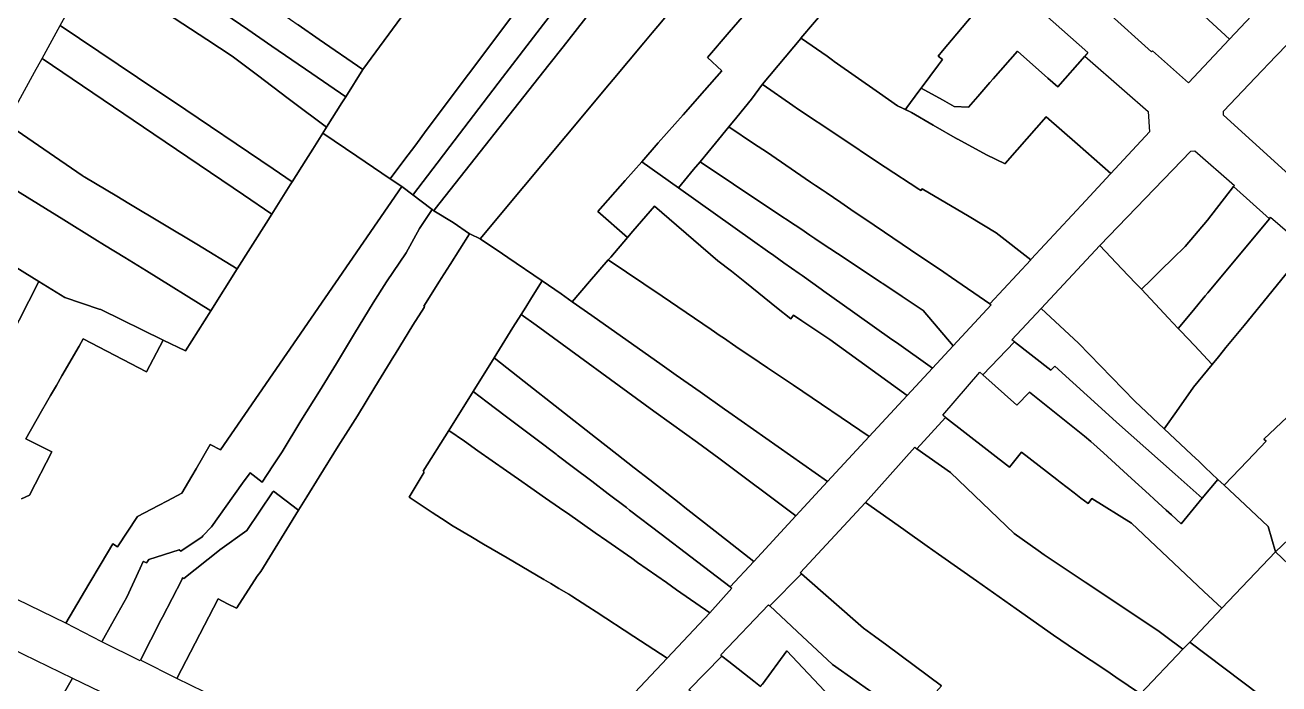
# Model space of a CAD drawing. Header units: metres. Extents: x 3 to 1005126, y 39 to 4383651.
# Drawn here: x 490497.1 to 490633.2, y 4371425.3 to 4371496.8 of the extents above; entities that cross this region are included whole.
import ezdxf

# ---------------------------------------------------------------- set-up
doc = ezdxf.new("R2010")
doc.units = ezdxf.units.M
doc.header["$MEASUREMENT"] = 0
doc.layers.add('TM_Llucmajor', color=7, linetype='Continuous')

msp = doc.modelspace()

# ---------------------------------------------------------------- linework, layer by layer
at = {"layer": 'TM_Llucmajor', "linetype": 'Continuous', "flags": 128}
for points in [[(490630.26, 4371497.86), (490627.86, 4371495.31), (490622.44, 4371500.33), (490623.11, 4371501.06), (490620.03, 4371503.77), (490617.55, 4371505.95), (490614.81, 4371508.38), (490613.01, 4371509.97), (490613.41, 4371510.42), (490614.55, 4371511.73), (490616.25, 4371513.67), (490617.47, 4371512.6), (490618.44, 4371511.75), (490619.59, 4371510.74), (490621.29, 4371509.25), (490621.57, 4371509), (490624.43, 4371506.49), (490628.15, 4371503.22), (490626.43, 4371501.4), (490630.26, 4371497.86)], [(490518.54, 4371498.22), (490518.18, 4371498.47), (490506.28, 4371506.64), (490508.15, 4371509.94), (490508.51, 4371509.69), (490514.49, 4371505.48), (490516.96, 4371503.74), (490517.15, 4371503.6), (490518.43, 4371502.7), (490519.77, 4371501.76), (490520.31, 4371501.38), (490520.94, 4371500.94), (490523.42, 4371499.19), (490525.06, 4371498.04), (490526.73, 4371496.87), (490529, 4371495.27), (490533.73, 4371492), (490531.88, 4371489.06), (490528.19, 4371491.59), (490523.87, 4371494.56), (490521.24, 4371496.37), (490520.46, 4371496.9), (490518.54, 4371498.22)], [(490612.35, 4371500.29), (490608, 4371504.24), (490609.77, 4371506.26), (490611.59, 4371508.35), (490613.01, 4371509.97), (490614.81, 4371508.38), (490617.55, 4371505.95), (490620.03, 4371503.77), (490623.11, 4371501.06), (490622.44, 4371500.33), (490627.86, 4371495.31), (490623.41, 4371490.57), (490619.49, 4371494.04), (490619.39, 4371493.92), (490614.64, 4371498.22), (490612.35, 4371500.29)], [(490516.79, 4371495.28), (490504.47, 4371503.35), (490506.28, 4371506.64), (490518.18, 4371498.47), (490518.54, 4371498.22), (490520.46, 4371496.9), (490521.24, 4371496.37), (490523.87, 4371494.56), (490528.19, 4371491.59), (490531.88, 4371489.06), (490531.47, 4371488.41), (490529.79, 4371485.74), (490526.05, 4371488.56), (490525.62, 4371488.88), (490522.31, 4371491.39), (490519.55, 4371493.47), (490516.79, 4371495.28)], [(490512.76, 4371488.8), (490509.27, 4371491.15), (490500.88, 4371496.81), (490504.47, 4371503.35), (490516.79, 4371495.28), (490519.55, 4371493.47), (490522.31, 4371491.39), (490525.62, 4371488.88), (490526.05, 4371488.56), (490529.79, 4371485.74), (490529.38, 4371485.09), (490528.3, 4371483.38), (490527.53, 4371482.16), (490526.06, 4371479.83), (490524, 4371481.22), (490513.16, 4371488.53), (490512.76, 4371488.8)], [(490596.68, 4371488.72), (490594.36, 4371490), (490596.26, 4371492.52), (490596.69, 4371493.09), (490596.23, 4371493.46), (490596.71, 4371494.03), (490600.37, 4371498.41), (490603.67, 4371501.69), (490612.46, 4371493.85), (490612.16, 4371493.48), (490609.22, 4371490.13), (490608.15, 4371491.07), (490604.82, 4371493.99), (490602.19, 4371490.99), (490601.84, 4371490.6), (490600.52, 4371489.09), (490599.5, 4371487.92), (490597.97, 4371488.01), (490596.68, 4371488.72)], [(490511.05, 4371485), (490498.91, 4371493.22), (490500.88, 4371496.81), (490509.27, 4371491.15), (490512.76, 4371488.8), (490513.16, 4371488.53), (490524, 4371481.22), (490526.06, 4371479.83), (490525.84, 4371479.48), (490523.84, 4371476.32), (490520.76, 4371478.42), (490519.66, 4371479.17), (490511.05, 4371485)], [(490581.37, 4371495.38), (490584.15, 4371493.45), (490584.76, 4371493.02), (490584.93, 4371492.9), (490589.84, 4371489.45), (490591.8, 4371488.09), (490593.33, 4371487.35), (490595.69, 4371485.99), (490598.32, 4371484.47), (490598.34, 4371484.45), (490601.48, 4371482.76), (490603.49, 4371481.79), (490603.51, 4371481.82), (490604.81, 4371483.3), (490607.94, 4371486.89), (490611.37, 4371483.9), (490614.99, 4371480.74), (490614.9, 4371480.64), (490612.26, 4371477.8), (490606.33, 4371471.41), (490606.27, 4371471.35), (490602.52, 4371474.28), (490599.59, 4371476.05), (490594.5, 4371479.05), (490594.35, 4371478.87), (490594.13, 4371479.02), (490590.47, 4371481.4), (490590.17, 4371481.6), (490585.21, 4371484.93), (490581.04, 4371487.67), (490580.43, 4371488.1), (490577.23, 4371490.35), (490577.14, 4371490.41), (490581.29, 4371495.4), (490581.31, 4371495.43), (490581.37, 4371495.38)], [(490592.82, 4371487.9), (490594.11, 4371489.66), (490594.36, 4371490), (490596.68, 4371488.72), (490597.97, 4371488.01), (490599.5, 4371487.92), (490600.52, 4371489.09), (490601.84, 4371490.6), (490602.19, 4371490.99), (490604.82, 4371493.99), (490608.15, 4371491.07), (490609.22, 4371490.13), (490612.16, 4371493.48), (490616.47, 4371489.71), (490619.03, 4371487.47), (490619.17, 4371485.24), (490614.99, 4371480.74), (490611.37, 4371483.9), (490607.94, 4371486.89), (490604.81, 4371483.3), (490603.51, 4371481.82), (490603.49, 4371481.79), (490601.48, 4371482.76), (490598.34, 4371484.45), (490598.32, 4371484.47), (490595.69, 4371485.99), (490593.33, 4371487.35), (490592.66, 4371487.68), (490592.82, 4371487.9)], [(490640.23, 4371481.4), (490637.04, 4371478.11), (490627.21, 4371487.07), (490627.21, 4371487.5), (490630.7, 4371491.16), (490632.91, 4371493.46), (490634.2, 4371494.82), (490637.51, 4371491.82), (490638.26, 4371491.14), (490639.51, 4371490), (490638.66, 4371488.88), (490638.38, 4371488.52), (490636.38, 4371485.92), (490637.85, 4371484.56), (490639.32, 4371483.21), (490638.87, 4371482.75), (490640.23, 4371481.4)], [(490507.02, 4371478.25), (490503.55, 4371480.34), (490503.48, 4371480.38), (490503.27, 4371480.52), (490499.09, 4371483.37), (490495.02, 4371486.15), (490498.09, 4371491.74), (490498.91, 4371493.22), (490511.05, 4371485), (490519.66, 4371479.17), (490520.76, 4371478.42), (490523.84, 4371476.32), (490523.23, 4371475.34), (490520.1, 4371470.38), (490515.69, 4371473.04), (490508.33, 4371477.46), (490507.02, 4371478.25)], [(490575.95, 4371488.79), (490577.14, 4371490.41), (490577.23, 4371490.35), (490580.43, 4371488.1), (490581.04, 4371487.67), (490585.21, 4371484.93), (490590.17, 4371481.6), (490590.47, 4371481.4), (490594.13, 4371479.02), (490594.35, 4371478.87), (490594.5, 4371479.05), (490599.59, 4371476.05), (490602.52, 4371474.28), (490606.27, 4371471.35), (490601.85, 4371466.59), (490597.67, 4371469.42), (490596.82, 4371470), (490593.22, 4371472.45), (490590.4, 4371474.35), (490589.27, 4371475.12), (490586.75, 4371476.83), (490585.66, 4371477.57), (490584.07, 4371478.65), (490583.62, 4371478.95), (490582.9, 4371479.44), (490582.37, 4371479.8), (490577.56, 4371483.06), (490576.29, 4371483.92), (490573.5, 4371485.81), (490574.34, 4371486.84), (490575.95, 4371488.79)], [(490504.63, 4371473.61), (490501.27, 4371475.68), (490496.53, 4371478.61), (490492.31, 4371481.22), (490495.02, 4371486.15), (490499.09, 4371483.37), (490503.27, 4371480.52), (490503.48, 4371480.38), (490503.55, 4371480.34), (490507.02, 4371478.25), (490508.33, 4371477.46), (490515.69, 4371473.04), (490520.1, 4371470.38), (490517.23, 4371465.82), (490510.23, 4371470.15), (490507.9, 4371471.59), (490505.68, 4371472.96), (490504.63, 4371473.61)], [(490574, 4371479.57), (490570.36, 4371481.99), (490572.03, 4371484.02), (490573.5, 4371485.81), (490576.29, 4371483.92), (490577.56, 4371483.06), (490582.37, 4371479.8), (490582.9, 4371479.44), (490583.62, 4371478.95), (490584.07, 4371478.65), (490585.66, 4371477.57), (490586.75, 4371476.83), (490589.27, 4371475.12), (490590.4, 4371474.35), (490593.22, 4371472.45), (490596.82, 4371470), (490597.67, 4371469.42), (490601.85, 4371466.59), (490601.97, 4371466.48), (490597.86, 4371462.01), (490594.58, 4371465.86), (490592.31, 4371467.37), (490590.2, 4371468.77), (490590.08, 4371468.85), (490586.22, 4371471.42), (490583.53, 4371473.21), (490582.84, 4371473.67), (490582.29, 4371474.04), (490581.29, 4371474.71), (490580.7, 4371475.1), (490578.49, 4371476.58), (490574, 4371479.57)], [(490616.17, 4371470.39), (490613.79, 4371472.91), (490623.67, 4371483.16), (490624.09, 4371483.18), (490628.39, 4371479.41), (490628.31, 4371479.32), (490625.47, 4371475.66), (490623.03, 4371472.8), (490621.71, 4371471.5), (490620.4, 4371470.22), (490619.31, 4371469.15), (490618.29, 4371468.15), (490617.65, 4371468.82), (490616.17, 4371470.39)], [(490562.49, 4371473.79), (490559.25, 4371476.59), (490562.21, 4371479.95), (490564.02, 4371482), (490568.02, 4371479.16), (490576.05, 4371473.46), (490577.68, 4371472.31), (490578.37, 4371471.82), (490579.47, 4371471.04), (490581.13, 4371469.86), (490581.44, 4371469.64), (490583.53, 4371468.16), (490583.81, 4371467.96), (490586.91, 4371465.76), (490587.43, 4371465.39), (490591.2, 4371462.71), (490591.68, 4371462.37), (490595.61, 4371459.58), (490592.85, 4371456.61), (490588.64, 4371459.67), (490584.47, 4371462.7), (490584.35, 4371462.79), (490581.43, 4371464.73), (490580.51, 4371465.34), (490580.22, 4371464.95), (490578.67, 4371466.19), (490576.75, 4371467.73), (490575.23, 4371468.96), (490573.78, 4371470.12), (490572.3, 4371471.25), (490567.02, 4371475.8), (490565.42, 4371477.18), (490563.07, 4371474.46), (490562.49, 4371473.79)], [(490576.05, 4371473.46), (490568.02, 4371479.16), (490569.66, 4371481.15), (490570.36, 4371481.99), (490574, 4371479.57), (490578.49, 4371476.58), (490580.7, 4371475.1), (490581.29, 4371474.71), (490582.29, 4371474.04), (490582.84, 4371473.67), (490583.53, 4371473.21), (490586.22, 4371471.42), (490590.08, 4371468.85), (490590.2, 4371468.77), (490592.31, 4371467.37), (490594.58, 4371465.86), (490597.86, 4371462.01), (490595.61, 4371459.58), (490591.68, 4371462.37), (490591.2, 4371462.71), (490587.43, 4371465.39), (490586.91, 4371465.76), (490583.81, 4371467.96), (490583.53, 4371468.16), (490581.44, 4371469.64), (490581.13, 4371469.86), (490579.47, 4371471.04), (490578.37, 4371471.82), (490577.68, 4371472.31), (490576.05, 4371473.46)], [(490491.12, 4371473.65), (490488.91, 4371475.03), (490492.31, 4371481.22), (490496.53, 4371478.61), (490501.27, 4371475.68), (490504.63, 4371473.61), (490505.68, 4371472.96), (490507.9, 4371471.59), (490510.23, 4371470.15), (490517.23, 4371465.82), (490514.48, 4371461.46), (490512.06, 4371462.64), (490505.29, 4371465.95), (490505.11, 4371466.01), (490501.36, 4371467.25), (490498.56, 4371469), (490495.23, 4371471.08), (490493.17, 4371472.37), (490491.12, 4371473.65)], [(490501.49, 4371431.9), (490503.99, 4371436.14), (490505.32, 4371438.38), (490506.57, 4371440.51), (490507.1, 4371440.21), (490509.26, 4371443.48), (490511.55, 4371444.68), (490512.53, 4371445.2), (490514.07, 4371446.01), (490515.16, 4371447.87), (490515.62, 4371448.65), (490517.17, 4371451.3), (490518.29, 4371450.72), (490537.98, 4371479.32), (490541.26, 4371476.81), (490539.9, 4371474.74), (490538.44, 4371472.13), (490536.29, 4371468.97), (490534.86, 4371466.67), (490532.82, 4371463.35), (490530.88, 4371460.11), (490529.03, 4371457.09), (490526.99, 4371453.86), (490524.98, 4371450.49), (490523.95, 4371448.97), (490522.79, 4371447.21), (490521.49, 4371448.21), (490520.68, 4371447.1), (490518.9, 4371444.62), (490517.29, 4371442.38), (490516.36, 4371441.37), (490516.28, 4371441.29), (490513.98, 4371439.72), (490513.79, 4371439.85), (490510.49, 4371438.81), (490510.34, 4371438.6), (490510.23, 4371438.45), (490509.92, 4371438.6), (490509.89, 4371438.61), (490509.54, 4371437.86), (490508.09, 4371434.72), (490506.48, 4371431.83), (490505.43, 4371429.95), (490505.39, 4371429.88), (490501.49, 4371431.9)], [(490620.76, 4371465.53), (490618.29, 4371468.15), (490619.31, 4371469.15), (490620.4, 4371470.22), (490621.71, 4371471.5), (490623.03, 4371472.8), (490625.47, 4371475.66), (490628.31, 4371479.32), (490632.19, 4371475.82), (490629.28, 4371472.3), (490625.51, 4371467.78), (490625.21, 4371467.43), (490624.08, 4371466.06), (490623.4, 4371465.24), (490622.29, 4371463.91), (490621.21, 4371465.05), (490620.76, 4371465.53)], [(490505.43, 4371429.95), (490506.48, 4371431.83), (490508.09, 4371434.72), (490509.54, 4371437.86), (490509.89, 4371438.61), (490509.92, 4371438.6), (490510.23, 4371438.45), (490510.34, 4371438.6), (490510.49, 4371438.81), (490513.79, 4371439.85), (490513.98, 4371439.72), (490516.28, 4371441.29), (490516.36, 4371441.37), (490517.29, 4371442.38), (490518.9, 4371444.62), (490520.68, 4371447.1), (490521.49, 4371448.21), (490522.79, 4371447.21), (490523.95, 4371448.97), (490524.98, 4371450.49), (490526.99, 4371453.86), (490529.03, 4371457.09), (490530.88, 4371460.11), (490532.82, 4371463.35), (490534.86, 4371466.67), (490536.29, 4371468.97), (490538.44, 4371472.13), (490539.9, 4371474.74), (490541.26, 4371476.81), (490541.46, 4371476.69), (490543.53, 4371475.39), (490545.31, 4371474.19), (490543.21, 4371470.85), (490542.24, 4371469.31), (490542.06, 4371469.02), (490540.36, 4371466.34), (490540.45, 4371466.28), (490540.39, 4371466.18), (490539.18, 4371464.25), (490537.25, 4371461.12), (490537.12, 4371460.91), (490535.05, 4371457.53), (490533.15, 4371454.42), (490532.39, 4371453.22), (490531.04, 4371451.11), (490528.99, 4371447.78), (490527.67, 4371445.63), (490526.75, 4371444.18), (490526.65, 4371444.25), (490524.02, 4371446.23), (490523.97, 4371446.15), (490521.14, 4371441.98), (490518.22, 4371439.87), (490518.16, 4371439.83), (490514.29, 4371436.76), (490514.28, 4371436.77), (490514.16, 4371436.82), (490514.06, 4371436.62), (490511.96, 4371432.56), (490511.82, 4371432.29), (490509.59, 4371427.88), (490509.58, 4371427.88), (490509.55, 4371427.82), (490505.39, 4371429.88), (490505.43, 4371429.95)], [(490566.23, 4371467.4), (490560.39, 4371471.36), (490560.66, 4371471.66), (490562.49, 4371473.79), (490563.07, 4371474.46), (490565.42, 4371477.18), (490567.02, 4371475.8), (490572.3, 4371471.25), (490573.78, 4371470.12), (490575.23, 4371468.96), (490576.75, 4371467.73), (490578.67, 4371466.19), (490580.22, 4371464.95), (490580.51, 4371465.34), (490581.43, 4371464.73), (490584.35, 4371462.79), (490584.47, 4371462.7), (490588.64, 4371459.67), (490592.85, 4371456.61), (490588.72, 4371452.17), (490580.51, 4371457.73), (490577.68, 4371459.64), (490576.78, 4371460.25), (490574.26, 4371461.96), (490572.91, 4371462.87), (490572.56, 4371463.11), (490571.55, 4371463.79), (490568.84, 4371465.63), (490566.23, 4371467.4)], [(490622.59, 4371463.59), (490622.29, 4371463.91), (490623.4, 4371465.24), (490624.08, 4371466.06), (490625.21, 4371467.43), (490625.51, 4371467.78), (490629.28, 4371472.3), (490632.19, 4371475.82), (490632.32, 4371475.98), (490636.26, 4371472.57), (490636.06, 4371472.32), (490632.46, 4371467.91), (490629.44, 4371464.22), (490627.48, 4371461.82), (490627.21, 4371461.5), (490626.66, 4371460.82), (490625.99, 4371459.99), (490624.05, 4371462.04), (490622.59, 4371463.59)], [(490615.06, 4371458.61), (490611.48, 4371462.32), (490607.4, 4371466.07), (490613.79, 4371472.91), (490616.17, 4371470.39), (490617.65, 4371468.82), (490618.29, 4371468.15), (490620.76, 4371465.53), (490621.21, 4371465.05), (490622.29, 4371463.91), (490622.59, 4371463.59), (490624.05, 4371462.04), (490625.99, 4371459.99), (490623.96, 4371457.51), (490622.11, 4371454.9), (490620.76, 4371453.02), (490617.57, 4371456.02), (490615.06, 4371458.61)], [(490558.59, 4371465.31), (490556.47, 4371466.8), (490558.37, 4371469.01), (490560.39, 4371471.36), (490566.23, 4371467.4), (490568.84, 4371465.63), (490571.55, 4371463.79), (490572.56, 4371463.11), (490572.91, 4371462.87), (490574.26, 4371461.96), (490576.78, 4371460.25), (490577.68, 4371459.64), (490580.51, 4371457.73), (490588.72, 4371452.17), (490584.2, 4371447.27), (490573.49, 4371454.81), (490573.03, 4371455.14), (490570.37, 4371457.01), (490567.77, 4371458.84), (490567.27, 4371459.2), (490566.23, 4371459.93), (490558.59, 4371465.31)], [(490567.26, 4371453.55), (490565.35, 4371454.94), (490552.57, 4371464.25), (490550.94, 4371465.43), (490551.43, 4371466.21), (490552.06, 4371467.21), (490553.23, 4371469.09), (490555.26, 4371467.66), (490556.47, 4371466.8), (490558.59, 4371465.31), (490566.23, 4371459.93), (490567.27, 4371459.2), (490567.77, 4371458.84), (490570.37, 4371457.01), (490573.03, 4371455.14), (490573.49, 4371454.81), (490584.2, 4371447.27), (490580.78, 4371443.57), (490572.39, 4371449.82), (490570.07, 4371451.51), (490567.26, 4371453.55)], [(490551.24, 4371458.15), (490547.99, 4371460.7), (490550.04, 4371463.99), (490550.94, 4371465.43), (490552.57, 4371464.25), (490565.35, 4371454.94), (490567.26, 4371453.55), (490570.07, 4371451.51), (490572.39, 4371449.82), (490580.78, 4371443.57), (490576.2, 4371438.61), (490572, 4371441.9), (490568.71, 4371444.48), (490568.09, 4371444.96), (490564.89, 4371447.46), (490563.22, 4371448.77), (490561.32, 4371450.26), (490558.99, 4371452.08), (490551.24, 4371458.15)], [(490604.5, 4371462.46), (490604.23, 4371462.68), (490607.4, 4371466.07), (490611.48, 4371462.32), (490615.06, 4371458.61), (490617.57, 4371456.02), (490620.76, 4371453.02), (490623.75, 4371450.2), (490624.55, 4371449.44), (490625.21, 4371448.82), (490626.6, 4371447.52), (490624.9, 4371445.48), (490623.28, 4371446.91), (490621.96, 4371448.08), (490615.59, 4371453.73), (490614.37, 4371454.84), (490608.89, 4371459.82), (490608.47, 4371459.39), (490604.5, 4371462.46)], [(490612.12, 4371452.19), (490606.13, 4371457), (490604.75, 4371455.57), (490601.07, 4371458.86), (490604.5, 4371462.46), (490608.47, 4371459.39), (490608.89, 4371459.82), (490614.37, 4371454.84), (490615.59, 4371453.73), (490621.96, 4371448.08), (490623.28, 4371446.91), (490624.9, 4371445.48), (490622.6, 4371442.69), (490621.55, 4371443.65), (490620.97, 4371444.18), (490619.67, 4371445.37), (490619.12, 4371445.89), (490617.22, 4371447.61), (490614.18, 4371450.39), (490612.81, 4371451.64), (490612.12, 4371452.19)], [(490632.87, 4371439.64), (490632.06, 4371442.39), (490629.55, 4371444.75), (490627.29, 4371446.87), (490629.81, 4371449.53), (490631.83, 4371451.66), (490631.6, 4371451.87), (490634.12, 4371454.28), (490635.58, 4371455.69), (490638.4, 4371452.96), (490640.03, 4371454.43), (490643.96, 4371457.98), (490644.35, 4371457.6), (490647.89, 4371461.5), (490651.21, 4371458.48), (490647.69, 4371454.5), (490642.46, 4371449.04), (490639.47, 4371445.94), (490632.87, 4371439.64)], [(490549.2, 4371454.43), (490547.25, 4371455.91), (490545.72, 4371457.07), (490547.99, 4371460.7), (490551.24, 4371458.15), (490558.99, 4371452.08), (490561.32, 4371450.26), (490563.22, 4371448.77), (490564.89, 4371447.46), (490568.09, 4371444.96), (490568.71, 4371444.48), (490572, 4371441.9), (490576.2, 4371438.61), (490573.64, 4371435.84), (490569.36, 4371439.11), (490566.15, 4371441.56), (490562.7, 4371444.19), (490562.36, 4371444.45), (490560.39, 4371445.94), (490558.59, 4371447.31), (490556.6, 4371448.82), (490554.84, 4371450.16), (490554.73, 4371450.24), (490552.67, 4371451.8), (490549.2, 4371454.43)], [(490597.03, 4371454.25), (490596.73, 4371454.47), (490600.75, 4371459.14), (490601.07, 4371458.86), (490604.75, 4371455.57), (490606.13, 4371457), (490612.12, 4371452.19), (490612.81, 4371451.64), (490614.18, 4371450.39), (490617.22, 4371447.61), (490619.12, 4371445.89), (490619.67, 4371445.37), (490620.97, 4371444.18), (490621.55, 4371443.65), (490622.6, 4371442.69), (490624.9, 4371445.48), (490626.6, 4371447.52), (490627.29, 4371446.87), (490629.55, 4371444.75), (490632.06, 4371442.39), (490632.87, 4371439.64), (490627.03, 4371433.52), (490625.09, 4371435.35), (490619.85, 4371440.28), (490617.22, 4371442.76), (490612.92, 4371445.45), (490612.51, 4371444.9), (490611.72, 4371445.48), (490610.98, 4371446.05), (490609.48, 4371447.22), (490609.1, 4371447.52), (490605.29, 4371450.48), (490603.96, 4371448.84), (490597.03, 4371454.25)], [(490651.21, 4371458.48), (490651.62, 4371458.94), (490656.26, 4371454.53), (490648.73, 4371446.15), (490647.15, 4371444.39), (490646.1, 4371445.34), (490643.1, 4371442.49), (490642.12, 4371441.5), (490639.03, 4371438.57), (490636.5, 4371436.18), (490632.87, 4371439.64), (490639.47, 4371445.94), (490642.46, 4371449.04), (490647.69, 4371454.5), (490651.21, 4371458.48)], [(490546.23, 4371450.62), (490544.76, 4371451.65), (490543.07, 4371452.83), (490545.72, 4371457.07), (490547.25, 4371455.91), (490549.2, 4371454.43), (490552.67, 4371451.8), (490554.73, 4371450.24), (490554.84, 4371450.16), (490556.6, 4371448.82), (490558.59, 4371447.31), (490560.39, 4371445.94), (490562.36, 4371444.45), (490562.7, 4371444.19), (490566.15, 4371441.56), (490569.36, 4371439.11), (490573.64, 4371435.84), (490573.8, 4371435.69), (490571.42, 4371433.03), (490567.82, 4371435.54), (490566.72, 4371436.31), (490563.58, 4371438.51), (490562.94, 4371438.95), (490560.24, 4371440.84), (490558.97, 4371441.72), (490555.96, 4371443.83), (490555.69, 4371444.02), (490554.06, 4371445.15), (490553.59, 4371445.48), (490551.99, 4371446.6), (490550.64, 4371447.54), (490549.35, 4371448.44), (490546.23, 4371450.62)], [(490607.07, 4371439.8), (490604.46, 4371441.64), (490597.55, 4371448.28), (490593.92, 4371450.85), (490597.03, 4371454.25), (490603.96, 4371448.84), (490605.29, 4371450.48), (490609.1, 4371447.52), (490609.48, 4371447.22), (490610.98, 4371446.05), (490611.72, 4371445.48), (490612.51, 4371444.9), (490612.92, 4371445.45), (490617.22, 4371442.76), (490619.85, 4371440.28), (490625.09, 4371435.35), (490627.03, 4371433.52), (490623.54, 4371429.86), (490622.8, 4371429.08), (490620.82, 4371430.57), (490620.07, 4371431.12), (490612.17, 4371436.37), (490607.73, 4371439.34), (490607.07, 4371439.8)], [(490543.53, 4371442.45), (490542.29, 4371443.26), (490541.27, 4371443.93), (490538.75, 4371445.58), (490540.41, 4371448.31), (490540.29, 4371448.39), (490543.07, 4371452.83), (490544.76, 4371451.65), (490546.23, 4371450.62), (490549.35, 4371448.44), (490550.64, 4371447.54), (490551.99, 4371446.6), (490553.59, 4371445.48), (490554.06, 4371445.15), (490555.69, 4371444.02), (490555.96, 4371443.83), (490558.97, 4371441.72), (490560.24, 4371440.84), (490562.94, 4371438.95), (490563.58, 4371438.51), (490566.72, 4371436.31), (490567.82, 4371435.54), (490571.42, 4371433.03), (490566.78, 4371428.1), (490563.18, 4371430.44), (490559.06, 4371433.13), (490558.18, 4371433.7), (490556.43, 4371434.84), (490556.11, 4371435.05), (490555.04, 4371435.68), (490554.16, 4371436.2), (490553.41, 4371436.64), (490549.42, 4371438.99), (490546.85, 4371440.5), (490545.45, 4371441.32), (490543.53, 4371442.45)], [(490604.07, 4371433.89), (490600.39, 4371436.5), (490596.62, 4371439.16), (490596.26, 4371439.41), (490595.04, 4371440.27), (490592.65, 4371441.96), (490592.5, 4371442.07), (490588.34, 4371445.01), (490593.67, 4371451.02), (490593.92, 4371450.85), (490597.55, 4371448.28), (490604.46, 4371441.64), (490607.07, 4371439.8), (490607.73, 4371439.34), (490612.17, 4371436.37), (490620.07, 4371431.12), (490620.82, 4371430.57), (490622.8, 4371429.08), (490618.21, 4371424.25), (490615.53, 4371426.04), (490614.53, 4371426.72), (490611.14, 4371428.98), (490608.73, 4371430.59), (490604.69, 4371433.45), (490604.07, 4371433.89)], [(490518.04, 4371434.53), (490513.54, 4371425.91), (490509.65, 4371427.85), (490509.59, 4371427.88), (490511.82, 4371432.29), (490511.96, 4371432.56), (490514.06, 4371436.62), (490514.16, 4371436.82), (490514.28, 4371436.77), (490514.29, 4371436.76), (490518.16, 4371439.83), (490518.22, 4371439.87), (490521.14, 4371441.98), (490523.97, 4371446.15), (490524.02, 4371446.23), (490526.65, 4371444.25), (490526.75, 4371444.18), (490522.64, 4371437.53), (490522.26, 4371437.01), (490520.05, 4371433.58), (490520.02, 4371433.52), (490519.05, 4371434.01), (490518.04, 4371434.53)], [(490631.08, 4371424.15), (490623.54, 4371429.86), (490627.03, 4371433.52), (490632.87, 4371439.64), (490636.5, 4371436.18), (490640.53, 4371432.34), (490645.98, 4371427.14), (490648.55, 4371424.69), (490655.41, 4371418.15), (490646.44, 4371411.64), (490642.16, 4371415.41), (490639.3, 4371417.93), (490638.42, 4371418.6), (490635.54, 4371420.78), (490632.72, 4371422.91), (490631.08, 4371424.15)], [(490587.31, 4371425.61), (490584.73, 4371427.43), (490580.9, 4371431.01), (490577.94, 4371433.79), (490581.37, 4371437.25), (490588.12, 4371431.37), (490589.31, 4371430.48), (490590.63, 4371429.51), (490596.6, 4371425.1), (490595.1, 4371423.45), (490593.25, 4371421.43), (490589.88, 4371423.8), (490588.66, 4371424.66), (490587.31, 4371425.61)], [(490621.19, 4371422.25), (490618.21, 4371424.25), (490622.8, 4371429.08), (490623.54, 4371429.86), (490631.08, 4371424.15), (490632.72, 4371422.91), (490635.54, 4371420.78), (490638.42, 4371418.6), (490639.3, 4371417.93), (490642.16, 4371415.41), (490646.44, 4371411.64), (490642.37, 4371408.09), (490639.85, 4371409.78), (490638.59, 4371410.62), (490638.21, 4371410.87), (490636.49, 4371412.02), (490634.82, 4371413.14), (490632.83, 4371414.47), (490631.69, 4371415.25), (490628.8, 4371417.16), (490626.19, 4371418.91), (490625.51, 4371419.36), (490623.38, 4371420.79), (490621.19, 4371422.25)], [(490483.09, 4371398.45), (490479.01, 4371400.6), (490481.85, 4371405.59), (490483.64, 4371408.75), (490485.81, 4371412.55), (490486.71, 4371414.11), (490487.85, 4371416.12), (490490.6, 4371420.96), (490491.22, 4371420.68), (490495.49, 4371429.19), (490502.19, 4371425.94), (490496.87, 4371416.61), (490495.05, 4371413.43), (490494.59, 4371412.64), (490492.5, 4371408.96), (490491.28, 4371406.83), (490490.44, 4371405.33), (490487.05, 4371399.39), (490486.82, 4371398.98), (490485.72, 4371397.07), (490484.09, 4371397.93), (490483.69, 4371398.14), (490483.09, 4371398.45)], [(490577.13, 4371425.3), (490579.79, 4371428.9), (490584.47, 4371423.94), (490584.61, 4371424.1), (490587.34, 4371421.77), (490587.81, 4371421.37), (490587.8, 4371421.35), (490586.49, 4371419.32), (490585.71, 4371418.1), (490583.05, 4371413.97), (490579.19, 4371416.87), (490575.99, 4371419.28), (490569.14, 4371424.65), (490572.73, 4371428.32), (490573.48, 4371427.74), (490576.21, 4371425.61), (490576.94, 4371425.04), (490577.13, 4371425.3)], [(490487.13, 4371396.32), (490485.72, 4371397.07), (490486.82, 4371398.98), (490487.05, 4371399.39), (490490.44, 4371405.33), (490491.28, 4371406.83), (490492.5, 4371408.96), (490494.59, 4371412.64), (490495.05, 4371413.43), (490496.87, 4371416.61), (490502.19, 4371425.94), (490506.25, 4371423.97), (490503.34, 4371418.98), (490500.78, 4371414.6), (490498.88, 4371411.36), (490498.1, 4371410.01), (490496.35, 4371407.02), (490495.33, 4371405.28), (490493.91, 4371402.85), (490493.23, 4371401.69), (490489.39, 4371395.12), (490488.37, 4371395.68), (490487.87, 4371395.93), (490487.13, 4371396.32)]]:
    msp.add_lwpolyline(points, close=True, dxfattribs=at)
for points in [[(490548.55, 4371512.17), (490533.73, 4371492), (490529, 4371495.27), (490529, 4371495.27), (490526.73, 4371496.87)], [(490554.31, 4371503.64), (490540.74, 4371485.53), (490539.37, 4371483.7), (490538.3, 4371482.27), (490536.72, 4371480.16), (490533.08, 4371482.61), (490533.08, 4371482.61), (490529.38, 4371485.09), (490529.79, 4371485.74), (490531.47, 4371488.41), (490531.88, 4371489.06), (490533.73, 4371492), (490548.55, 4371512.17)], [(490555.82, 4371500.15), (490553, 4371496.47), (490548.92, 4371491.14), (490543.18, 4371483.64), (490541.82, 4371481.86), (490539.23, 4371478.48), (490539.23, 4371478.48), (490539.17, 4371478.41), (490537.98, 4371479.32), (490536.72, 4371480.16), (490538.3, 4371482.27), (490539.37, 4371483.7), (490540.74, 4371485.53), (490554.31, 4371503.64)], [(490558.35, 4371498.12), (490555.48, 4371494.49), (490553.94, 4371492.54), (490541.59, 4371476.9), (490541.46, 4371476.69), (490541.26, 4371476.81), (490539.17, 4371478.41), (490539.23, 4371478.48), (490539.23, 4371478.48), (490541.82, 4371481.86), (490543.18, 4371483.64), (490548.92, 4371491.14), (490553, 4371496.47), (490555.82, 4371500.15)], [(490577.03, 4371500.16), (490573.54, 4371496.08), (490571.16, 4371493.32), (490572.72, 4371491.86), (490570.83, 4371489.72), (490568.52, 4371487.1), (490565.82, 4371484.04), (490564.02, 4371482), (490562.21, 4371479.95), (490559.25, 4371476.59), (490562.49, 4371473.79), (490560.66, 4371471.66), (490560.39, 4371471.36), (490558.37, 4371469.01), (490556.47, 4371466.8), (490555.26, 4371467.66), (490553.23, 4371469.09), (490549.49, 4371471.6), (490548.9, 4371472), (490548.9, 4371472), (490546.48, 4371473.62), (490560.53, 4371490.45), (490560.94, 4371490.94), (490564.24, 4371494.9), (490565.17, 4371496.01), (490565.78, 4371496.73), (490566.54, 4371497.64)], [(490584.27, 4371498.9), (490581.31, 4371495.43), (490581.31, 4371495.43), (490581.29, 4371495.4), (490577.14, 4371490.41), (490575.95, 4371488.79), (490574.34, 4371486.84), (490573.5, 4371485.81), (490572.03, 4371484.02), (490570.36, 4371481.99), (490569.66, 4371481.15), (490568.02, 4371479.16), (490564.02, 4371482), (490565.82, 4371484.04), (490568.52, 4371487.1), (490570.83, 4371489.72), (490572.72, 4371491.86), (490571.16, 4371493.32), (490573.54, 4371496.08), (490577.03, 4371500.16)], [(490566.54, 4371497.64), (490565.78, 4371496.73), (490565.17, 4371496.01), (490564.24, 4371494.9), (490560.94, 4371490.94), (490560.53, 4371490.45), (490546.48, 4371473.62), (490545.44, 4371474.13), (490545.31, 4371474.19), (490543.53, 4371475.39), (490541.46, 4371476.69), (490541.59, 4371476.9), (490541.59, 4371476.9), (490553.94, 4371492.54), (490555.48, 4371494.49), (490558.35, 4371498.12)], [(490600.37, 4371498.41), (490596.71, 4371494.03), (490596.23, 4371493.46), (490596.69, 4371493.09), (490596.26, 4371492.52), (490594.36, 4371490), (490594.11, 4371489.66), (490592.82, 4371487.9), (490592.66, 4371487.68), (490591.8, 4371488.09), (490589.84, 4371489.45), (490584.93, 4371492.9), (490584.76, 4371493.02), (490584.15, 4371493.45), (490581.37, 4371495.38), (490581.31, 4371495.43), (490584.27, 4371498.9)], [(490496.67, 4371445.4), (490497.54, 4371445.82), (490499.97, 4371450.49), (490497.12, 4371451.92), (490498.85, 4371454.93), (490499.39, 4371455.86), (490499.82, 4371456.61), (490500.46, 4371457.72), (490501.05, 4371458.75), (490502.91, 4371461.98), (490503.36, 4371462.76), (490510.25, 4371459.19), (490512.06, 4371462.64), (490514.48, 4371461.46), (490517.23, 4371465.82), (490520.1, 4371470.38), (490523.23, 4371475.34), (490523.84, 4371476.32), (490525.84, 4371479.48), (490526.06, 4371479.83), (490527.53, 4371482.16), (490528.3, 4371483.38), (490529.38, 4371485.09), (490533.08, 4371482.61), (490536.72, 4371480.16), (490537.98, 4371479.32), (490518.29, 4371450.72), (490517.17, 4371451.3), (490515.62, 4371448.65), (490515.16, 4371447.87), (490514.07, 4371446.01), (490512.53, 4371445.2), (490511.55, 4371444.68), (490509.26, 4371443.48), (490507.1, 4371440.21), (490506.57, 4371440.51), (490505.32, 4371438.38), (490503.99, 4371436.14), (490501.49, 4371431.9), (490501.49, 4371431.9), (490489.45, 4371437.73)], [(490516.49, 4371424.44), (490513.54, 4371425.91), (490518.04, 4371434.53), (490518.04, 4371434.53), (490519.05, 4371434.01), (490520.02, 4371433.52), (490520.05, 4371433.58), (490522.26, 4371437.01), (490522.64, 4371437.53), (490526.75, 4371444.18), (490527.67, 4371445.63), (490528.99, 4371447.78), (490531.04, 4371451.11), (490532.39, 4371453.22), (490533.15, 4371454.42), (490535.05, 4371457.53), (490537.12, 4371460.91), (490537.25, 4371461.12), (490539.18, 4371464.25), (490540.39, 4371466.18), (490540.45, 4371466.28), (490540.36, 4371466.34), (490542.06, 4371469.02), (490542.24, 4371469.31), (490543.21, 4371470.85), (490545.31, 4371474.19), (490545.44, 4371474.13), (490546.48, 4371473.62), (490548.9, 4371472), (490549.49, 4371471.6), (490553.23, 4371469.09), (490552.06, 4371467.21), (490551.43, 4371466.21), (490550.94, 4371465.43), (490550.04, 4371463.99), (490547.99, 4371460.7), (490545.72, 4371457.07), (490543.07, 4371452.83), (490540.29, 4371448.39), (490540.41, 4371448.31), (490538.75, 4371445.58), (490541.27, 4371443.93), (490542.29, 4371443.26), (490543.53, 4371442.45), (490545.45, 4371441.32), (490546.85, 4371440.5), (490549.42, 4371438.99), (490553.41, 4371436.64), (490554.16, 4371436.2), (490555.04, 4371435.68), (490556.11, 4371435.05), (490556.43, 4371434.84), (490558.18, 4371433.7), (490559.06, 4371433.13), (490563.18, 4371430.44), (490566.78, 4371428.1), (490555.59, 4371416.22)], [(490634.12, 4371454.28), (490631.6, 4371451.87), (490631.83, 4371451.66), (490629.81, 4371449.53), (490627.29, 4371446.87), (490626.6, 4371447.52), (490625.21, 4371448.82), (490624.55, 4371449.44), (490623.75, 4371450.2), (490623.75, 4371450.2), (490620.76, 4371453.02), (490622.11, 4371454.9), (490623.96, 4371457.51), (490625.99, 4371459.99), (490626.66, 4371460.82), (490627.21, 4371461.5), (490627.48, 4371461.82), (490629.44, 4371464.22), (490632.46, 4371467.91), (490636.06, 4371472.32)], [(490495.23, 4371471.08), (490498.56, 4371469), (490495.32, 4371462.68)], [(490495.32, 4371462.68), (490498.56, 4371469), (490501.36, 4371467.25), (490505.11, 4371466.01), (490505.29, 4371465.95), (490512.06, 4371462.64), (490510.25, 4371459.19), (490503.36, 4371462.76), (490502.91, 4371461.98), (490501.05, 4371458.75), (490500.46, 4371457.72), (490499.82, 4371456.61), (490499.39, 4371455.86), (490498.85, 4371454.93), (490497.12, 4371451.92), (490499.97, 4371450.49), (490497.54, 4371445.82), (490496.67, 4371445.4)], [(490596.6, 4371425.1), (490590.63, 4371429.51), (490589.31, 4371430.48), (490588.12, 4371431.37), (490581.37, 4371437.25), (490581.24, 4371437.36), (490588.34, 4371445.01), (490592.5, 4371442.07), (490592.65, 4371441.96), (490595.04, 4371440.27), (490596.26, 4371439.41), (490596.62, 4371439.16), (490600.39, 4371436.5), (490604.07, 4371433.89), (490604.69, 4371433.45), (490608.73, 4371430.59), (490611.14, 4371428.98), (490614.53, 4371426.72), (490615.53, 4371426.04), (490618.21, 4371424.25)], [(490576.94, 4371425.04), (490576.21, 4371425.61), (490573.48, 4371427.74), (490572.73, 4371428.32), (490572.62, 4371428.45), (490572.62, 4371428.45), (490577.8, 4371433.9), (490577.94, 4371433.79), (490580.9, 4371431.01), (490584.73, 4371427.43), (490587.31, 4371425.61), (490588.66, 4371424.66)], [(490584.47, 4371423.94), (490579.79, 4371428.9), (490577.13, 4371425.3)]]:
    msp.add_lwpolyline(points, dxfattribs=at)

doc.saveas('drawing.dxf')
